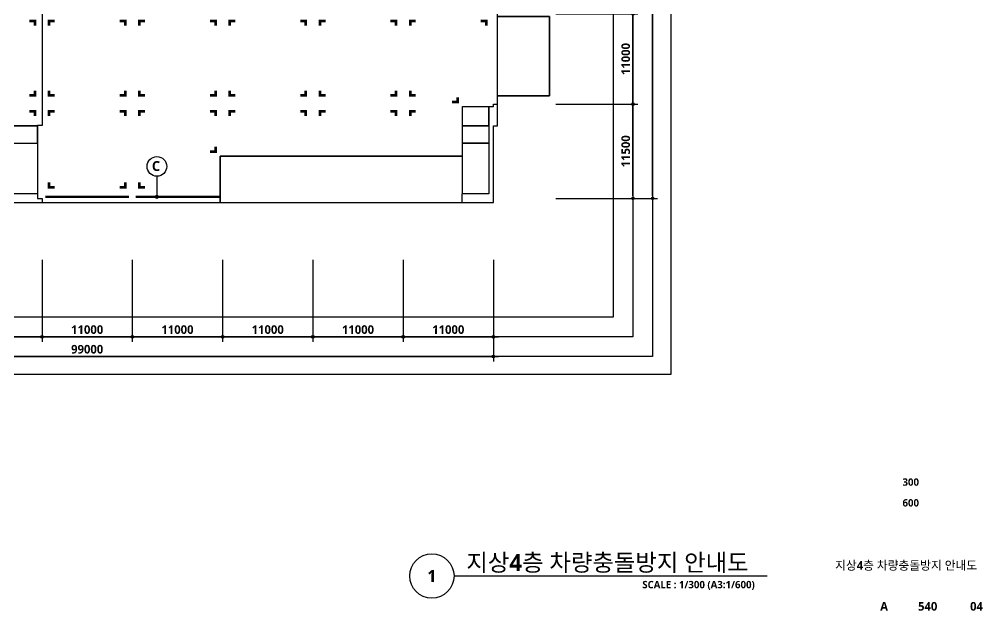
# Model space of a CAD drawing. Header units: millimetres. Extents: x 10941 to 1002000, y 7641 to 169666.
# Drawn here: x 880607 to 998006, y 7641 to 79768 of the extents above; entities that cross this region are included whole.
import ezdxf
from ezdxf.enums import TextEntityAlignment as Align

# ---------------------------------------------------------------- set-up
doc = ezdxf.new("R2010")
doc.units = ezdxf.units.MM
doc.header["$LTSCALE"] = 400
doc.header["$MEASUREMENT"] = 0
doc.header["$PDSIZE"] = -10
doc.layers.get('0').update_dxf_attribs({"linetype": 'CONTINUOUS'})
doc.layers.get('Defpoints').update_dxf_attribs({"color": 153, "linetype": 'CONTINUOUS'})
for name, color, linetype in [('A-ANNO-TITL', 7, 'CONTINUOUS'), ('A-P1', 6, 'CONTINUOUS'), ('A-ST-AXIS-DIM', 7, 'CONTINUOUS'), ('A-TEXT', 3, 'CONTINUOUS'), ('A-WALLb', 5, 'STD_WIREMESH_050'), ('AA-MARK', 2, 'CONTINUOUS'), ('AA-XXXX-TXT1', 2, 'CONTINUOUS')]:
    doc.layers.add(name, color=color, linetype=linetype)
doc.layers.add('Defpoint', color=161, linetype='CONTINUOUS', plot=False)
doc.layers.add('면적', color=210, linetype='CONTINUOUS', plot=False)
doc.styles.add('2020음성 1차', font='')
doc.styles.add('SH_대대리576', font='')
doc.styles.get("Standard").update_dxf_attribs({"font": ''})
doc.styles.get('2020음성 1차').set_extended_font_data('NanumGothic', bold=True)
doc.styles.get('SH_대대리576').set_extended_font_data('NanumGothic', bold=True)
doc.styles.get('Standard').set_extended_font_data('DotumChe')
doc.linetypes.add('STD_WIREMESH_050', pattern='A,4,-1,["X",Standard,S=0.5,R=0,X=-0.24,Y=-0.25],-1', length=6)
doc.dimstyles.new('SHP 600', dxfattribs={"dimscale": 300, "dimtxt": 3.5, "dimasz": 1, "dimexe": 2, "dimexo": 2, "dimgap": 1, "dimtad": 1, "dimdec": 0, "dimzin": 0, "dimdsep": 46, "dimtxsty": 'SH_대대리576', "dimblk": 'DIMDOT', "dimcen": 0.09, "dimclrt": 3, "dimadec": 0, "dimazin": 1, "dimtfac": 1, "dimtdec": 0, "dimtix": 1, "dimtmove": 2, "dimatfit": 0, "dimldrblk": 'DIMDOT', "dimfxl": 1, "dimtolj": 1, "dimtzin": 0, "dimarcsym": 0})

# ---------------------------------------------------------------- blocks, each defined once
blk = doc.blocks.new('*U18943')
at = {"layer": 'A-ANNO-TITL'}
blk.add_line((0, 0), (6359, 0), dxfattribs=at)
blk.add_circle((-450, 0), 450, dxfattribs=at)
at = {"layer": 'AA-XXXX-TXT1', "style": 'SH_대대리576'}
blk.add_attdef('DWG.TITLE', (250, 100), '', height=350, dxfattribs=at)
at = {"layer": 'AA-XXXX-TXT1', "color": 7, "style": 'SH_대대리576'}
blk.add_attdef('NO1', text='', height=300, dxfattribs=at).set_placement((-450, 0), align=Align.MIDDLE)
at = {"layer": 'AA-XXXX-TXT1', "style": 'SH_대대리576'}
blk.add_attdef('SCALE', text='', height=150, dxfattribs=at).set_placement((6109, -100), align=Align.TOP_RIGHT)
blk = doc.blocks.new('G$CDADDFB7A')
at = {"layer": '면적', "elevation": 103000}
for points in [[(98950, 11700), (99500, 11700), (99500, 12000), (100000, 12000), (100000, 13000), (100000, 13000), (100000, 22700), (100000, 22700), (100000, 48600), (98950, 48600), (98950, 48650), (95750, 48650), (95750, 56950), (95700, 56950), (95700, 58000), (44500, 58000), (44500, 57500), (44500, 57500), (43950, 57500), (43950, 48650), (40750, 48650), (40750, 56950), (40700, 56950), (40700, 58000), (4300, 58000), (4300, 56950), (4250, 56950), (4250, 48650), (1050, 48650), (1050, 48600), (0, 48600), (0, 22700), (5900, 22700), (5900, 18360), (4300, 18360), (4300, 11450), (4250, 11450), (4250, 1050), (4300, 1050), (4300, 0), (40700, 0), (40700, 1050), (40750, 1050), (40750, 9350), (43950, 9350), (43950, 500), (44500, 500), (44500, 0), (66200, 0), (66200, 5650), (95750, 5650), (95750, 9350), (98950, 9350), (98950, 11700)], [(44500, 45000), (44200, 45000), (44200, 48600)]]:
    blk.add_lwpolyline(points, dxfattribs=at)
for points in [[(1050, 56950), (4250, 56950), (4250, 50750), (1050, 50750)], [(1050, 50750), (4250, 50750), (4250, 48650), (1050, 48650)], [(100000, 22700), (106350, 22700), (106350, 13000), (100000, 13000)], [(95750, 11700), (98950, 11700), (98950, 9350), (95750, 9350)], [(95750, 9350), (98950, 9350), (98950, 7250), (95750, 7250)]]:
    blk.add_lwpolyline(points, close=True, dxfattribs=at)
at = {"layer": '면적'}
for points in [[(40750, 50750), (43950, 50750), (43950, 56950), (40750, 56950), (40750, 50750), (40750, 50750)], [(98950, 50750), (95750, 50750), (95750, 56950), (98950, 56950)], [(40750, 50750), (43950, 50750), (43950, 48650), (40750, 48650)], [(95750, 50750), (98950, 50750), (98950, 48650), (95750, 48650)], [(2200, 22700), (2200, 17760), (4300, 17760), (4300, 18360), (5900, 18360), (5900, 22700)], [(2200, 17760), (2200, 16300), (800, 16300), (800, 13950), (4300, 13950), (4300, 17760), (2200, 17760)], [(800, 13950), (4300, 13950), (4300, 11450), (800, 11450)], [(4250, 9350), (4250, 11450), (1050, 11450), (1050, 1050), (4250, 1050), (4250, 7250), (3300, 7250), (3300, 9350)], [(4250, 7250), (3300, 7250), (3300, 9350), (4250, 9350)], [(40750, 7250), (43950, 7250), (43950, 9350), (40750, 9350)], [(43950, 1050), (40750, 1050), (40750, 7250), (43950, 7250)], [(98950, 1050), (95750, 1050), (95750, 7250), (98950, 7250)], [(66200, 5650), (66200, 0), (95600, 0), (95700, 0), (95700, 1050), (95750, 1050), (95750, 5650)]]:
    blk.add_lwpolyline(points, close=True, dxfattribs=at)
for points in [[(43950, 48650), (43950, 48600), (44200, 48600)], [(44500, 45000), (44500, 9400), (43950, 9400), (43950, 9350)]]:
    blk.add_lwpolyline(points, dxfattribs=at)
blk = doc.blocks.new('DIMDOT')
at = {"color": 0}
blk.add_line((-2, 0), (2, 0), dxfattribs=at)
for radius in [0.5, 0.25]:
    blk.add_circle((0, 0), radius, dxfattribs=at)
blk = doc.blocks.new('*D19812')
at = {"layer": 'A-ST-AXIS-DIM', "color": 0, "lineweight": -2}
for p, q in [((839382, 50445), (839382, 38045)), ((938382, 50445), (938382, 38045)), ((839682, 38645), (938082, 38645))]:
    blk.add_line(p, q, dxfattribs=at)
at = {"layer": 'Defpoints', "color": 0}
for p in [(839382, 51045), (938382, 51045), (938382, 38645)]:
    blk.add_point(p, dxfattribs=at)
at = {"layer": 'A-ST-AXIS-DIM', "color": 0, "linetype": 'ByBlock', "lineweight": -2, "xscale": 300, "yscale": 300, "zscale": 300, "rotation": 180}
blk.add_blockref('DIMDOT', (839382, 38645), dxfattribs=at)
at = {"layer": 'A-ST-AXIS-DIM', "color": 0, "linetype": 'ByBlock', "lineweight": -2, "xscale": 300, "yscale": 300, "zscale": 300}
blk.add_blockref('DIMDOT', (938382, 38645), dxfattribs=at)
at = {"layer": 'A-ST-AXIS-DIM', "color": 3, "insert": (888882, 39524), "char_height": 1050, "attachment_point": 5, "style": 'SH_대대리576'}
blk.add_mtext('\\A1;99000', dxfattribs=at)
blk = doc.blocks.new('*D19813')
at = {"layer": 'A-ST-AXIS-DIM', "color": 0, "lineweight": -2}
for p, q in [((927382, 50445), (927382, 40445)), ((938382, 50445), (938382, 40445)), ((927682, 41045), (938082, 41045))]:
    blk.add_line(p, q, dxfattribs=at)
at = {"layer": 'Defpoints', "color": 0}
for p in [(927382, 51045), (938382, 51045), (938382, 41045)]:
    blk.add_point(p, dxfattribs=at)
at = {"layer": 'A-ST-AXIS-DIM', "color": 0, "linetype": 'ByBlock', "lineweight": -2, "xscale": 300, "yscale": 300, "zscale": 300, "rotation": 180}
blk.add_blockref('DIMDOT', (927382, 41045), dxfattribs=at)
at = {"layer": 'A-ST-AXIS-DIM', "color": 0, "linetype": 'ByBlock', "lineweight": -2, "xscale": 300, "yscale": 300, "zscale": 300}
blk.add_blockref('DIMDOT', (938382, 41045), dxfattribs=at)
at = {"layer": 'A-ST-AXIS-DIM', "color": 3, "insert": (932882, 41921), "char_height": 1050, "attachment_point": 5, "style": 'SH_대대리576'}
blk.add_mtext('\\A1;11000', dxfattribs=at)
blk = doc.blocks.new('*D19814')
at = {"layer": 'A-ST-AXIS-DIM', "color": 0, "lineweight": -2}
for p, q in [((916382, 50445), (916382, 40445)), ((927382, 50445), (927382, 40445)), ((916682, 41045), (927082, 41045))]:
    blk.add_line(p, q, dxfattribs=at)
at = {"layer": 'Defpoints', "color": 0}
for p in [(916382, 51045), (927382, 51045), (927382, 41045)]:
    blk.add_point(p, dxfattribs=at)
at = {"layer": 'A-ST-AXIS-DIM', "color": 0, "linetype": 'ByBlock', "lineweight": -2, "xscale": 300, "yscale": 300, "zscale": 300, "rotation": 180}
blk.add_blockref('DIMDOT', (916382, 41045), dxfattribs=at)
at = {"layer": 'A-ST-AXIS-DIM', "color": 0, "linetype": 'ByBlock', "lineweight": -2, "xscale": 300, "yscale": 300, "zscale": 300}
blk.add_blockref('DIMDOT', (927382, 41045), dxfattribs=at)
at = {"layer": 'A-ST-AXIS-DIM', "color": 3, "insert": (921882, 41921), "char_height": 1050, "attachment_point": 5, "style": 'SH_대대리576'}
blk.add_mtext('\\A1;11000', dxfattribs=at)
blk = doc.blocks.new('*D19815')
at = {"layer": 'A-ST-AXIS-DIM', "color": 0, "lineweight": -2}
for p, q in [((905382, 50445), (905382, 40445)), ((916382, 50445), (916382, 40445)), ((905682, 41045), (916082, 41045))]:
    blk.add_line(p, q, dxfattribs=at)
at = {"layer": 'Defpoints', "color": 0}
for p in [(905382, 51045), (916382, 51045), (916382, 41045)]:
    blk.add_point(p, dxfattribs=at)
at = {"layer": 'A-ST-AXIS-DIM', "color": 0, "linetype": 'ByBlock', "lineweight": -2, "xscale": 300, "yscale": 300, "zscale": 300, "rotation": 180}
blk.add_blockref('DIMDOT', (905382, 41045), dxfattribs=at)
at = {"layer": 'A-ST-AXIS-DIM', "color": 0, "linetype": 'ByBlock', "lineweight": -2, "xscale": 300, "yscale": 300, "zscale": 300}
blk.add_blockref('DIMDOT', (916382, 41045), dxfattribs=at)
at = {"layer": 'A-ST-AXIS-DIM', "color": 3, "insert": (910882, 41921), "char_height": 1050, "attachment_point": 5, "style": 'SH_대대리576'}
blk.add_mtext('\\A1;11000', dxfattribs=at)
blk = doc.blocks.new('*D19816')
at = {"layer": 'A-ST-AXIS-DIM', "color": 0, "lineweight": -2}
for p, q in [((894382, 50445), (894382, 40445)), ((905382, 50445), (905382, 40445)), ((894682, 41045), (905082, 41045))]:
    blk.add_line(p, q, dxfattribs=at)
at = {"layer": 'Defpoints', "color": 0}
for p in [(894382, 51045), (905382, 51045), (905382, 41045)]:
    blk.add_point(p, dxfattribs=at)
at = {"layer": 'A-ST-AXIS-DIM', "color": 0, "linetype": 'ByBlock', "lineweight": -2, "xscale": 300, "yscale": 300, "zscale": 300, "rotation": 180}
blk.add_blockref('DIMDOT', (894382, 41045), dxfattribs=at)
at = {"layer": 'A-ST-AXIS-DIM', "color": 0, "linetype": 'ByBlock', "lineweight": -2, "xscale": 300, "yscale": 300, "zscale": 300}
blk.add_blockref('DIMDOT', (905382, 41045), dxfattribs=at)
at = {"layer": 'A-ST-AXIS-DIM', "color": 3, "insert": (899882, 41921), "char_height": 1050, "attachment_point": 5, "style": 'SH_대대리576'}
blk.add_mtext('\\A1;11000', dxfattribs=at)
blk = doc.blocks.new('*D19817')
at = {"layer": 'A-ST-AXIS-DIM', "color": 0, "lineweight": -2}
for p, q in [((883382, 50445), (883382, 40445)), ((894382, 50445), (894382, 40445)), ((883682, 41045), (894082, 41045))]:
    blk.add_line(p, q, dxfattribs=at)
at = {"layer": 'Defpoints', "color": 0}
for p in [(883382, 51045), (894382, 51045), (894382, 41045)]:
    blk.add_point(p, dxfattribs=at)
at = {"layer": 'A-ST-AXIS-DIM', "color": 0, "linetype": 'ByBlock', "lineweight": -2, "xscale": 300, "yscale": 300, "zscale": 300, "rotation": 180}
blk.add_blockref('DIMDOT', (883382, 41045), dxfattribs=at)
at = {"layer": 'A-ST-AXIS-DIM', "color": 0, "linetype": 'ByBlock', "lineweight": -2, "xscale": 300, "yscale": 300, "zscale": 300}
blk.add_blockref('DIMDOT', (894382, 41045), dxfattribs=at)
at = {"layer": 'A-ST-AXIS-DIM', "color": 3, "insert": (888882, 41921), "char_height": 1050, "attachment_point": 5, "style": 'SH_대대리576'}
blk.add_mtext('\\A1;11000', dxfattribs=at)
blk = doc.blocks.new('*D19818')
at = {"layer": 'A-ST-AXIS-DIM', "color": 0, "lineweight": -2}
for p, q in [((872382, 50445), (872382, 40445)), ((883382, 50445), (883382, 40445)), ((872682, 41045), (883082, 41045))]:
    blk.add_line(p, q, dxfattribs=at)
at = {"layer": 'Defpoints', "color": 0}
for p in [(872382, 51045), (883382, 51045), (883382, 41045)]:
    blk.add_point(p, dxfattribs=at)
at = {"layer": 'A-ST-AXIS-DIM', "color": 0, "linetype": 'ByBlock', "lineweight": -2, "xscale": 300, "yscale": 300, "zscale": 300, "rotation": 180}
blk.add_blockref('DIMDOT', (872382, 41045), dxfattribs=at)
at = {"layer": 'A-ST-AXIS-DIM', "color": 0, "linetype": 'ByBlock', "lineweight": -2, "xscale": 300, "yscale": 300, "zscale": 300}
blk.add_blockref('DIMDOT', (883382, 41045), dxfattribs=at)
at = {"layer": 'A-ST-AXIS-DIM', "color": 3, "insert": (877882, 41921), "char_height": 1050, "attachment_point": 5, "style": 'SH_대대리576'}
blk.add_mtext('\\A1;11000', dxfattribs=at)
blk = doc.blocks.new('*D19822')
at = {"layer": 'A-ST-AXIS-DIM', "color": 0, "lineweight": -2}
for p, q in [((945982, 114916), (958382, 114916)), ((957782, 58216), (957782, 114616)), ((945982, 57916), (958382, 57916))]:
    blk.add_line(p, q, dxfattribs=at)
at = {"layer": 'Defpoints', "color": 0}
for p in [(945382, 114916), (957782, 114916), (945382, 57916)]:
    blk.add_point(p, dxfattribs=at)
at = {"layer": 'A-ST-AXIS-DIM', "color": 0, "linetype": 'ByBlock', "lineweight": -2, "xscale": 300, "yscale": 300, "zscale": 300}
for p, rotation in [((957782, 114916), 90), ((957782, 57916), 270)]:
    blk.add_blockref('DIMDOT', p, dxfattribs=dict(at, rotation=rotation))
at = {"layer": 'A-ST-AXIS-DIM', "color": 3, "insert": (956905, 86416), "char_height": 1050, "attachment_point": 5, "rotation": 90, "style": 'SH_대대리576'}
blk.add_mtext('\\A1;57000', dxfattribs=at)
blk = doc.blocks.new('*D19823')
at = {"layer": 'A-ST-AXIS-DIM', "color": 0, "lineweight": -2}
for p, q in [((945982, 69416), (955982, 69416)), ((955382, 58216), (955382, 69116)), ((945982, 57916), (955982, 57916))]:
    blk.add_line(p, q, dxfattribs=at)
at = {"layer": 'Defpoints', "color": 0}
for p in [(945382, 69416), (955382, 69416), (945382, 57916)]:
    blk.add_point(p, dxfattribs=at)
at = {"layer": 'A-ST-AXIS-DIM', "color": 0, "linetype": 'ByBlock', "lineweight": -2, "xscale": 300, "yscale": 300, "zscale": 300}
for p, rotation in [((955382, 69416), 90), ((955382, 57916), 270)]:
    blk.add_blockref('DIMDOT', p, dxfattribs=dict(at, rotation=rotation))
at = {"layer": 'A-ST-AXIS-DIM', "color": 3, "insert": (954505, 63666), "char_height": 1050, "attachment_point": 5, "rotation": 90, "style": 'SH_대대리576'}
blk.add_mtext('\\A1;11500', dxfattribs=at)
blk = doc.blocks.new('*D19824')
at = {"layer": 'A-ST-AXIS-DIM', "color": 0, "lineweight": -2}
for p, q in [((945982, 80416), (955982, 80416)), ((955382, 69716), (955382, 80116)), ((945982, 69416), (955982, 69416))]:
    blk.add_line(p, q, dxfattribs=at)
at = {"layer": 'Defpoints', "color": 0}
for p in [(945382, 80416), (955382, 80416), (945382, 69416)]:
    blk.add_point(p, dxfattribs=at)
at = {"layer": 'A-ST-AXIS-DIM', "color": 0, "linetype": 'ByBlock', "lineweight": -2, "xscale": 300, "yscale": 300, "zscale": 300}
for p, rotation in [((955382, 80416), 90), ((955382, 69416), 270)]:
    blk.add_blockref('DIMDOT', p, dxfattribs=dict(at, rotation=rotation))
at = {"layer": 'A-ST-AXIS-DIM', "color": 3, "insert": (954506, 74916), "char_height": 1050, "attachment_point": 5, "rotation": 90, "style": 'SH_대대리576'}
blk.add_mtext('\\A1;11000', dxfattribs=at)

msp = doc.modelspace()

# ---------------------------------------------------------------- linework, layer by layer
at = {"layer": 'A-P1', "const_width": 326.7}
for points in [[(881841.2, 79556.3), (882521.8, 79556.3), (882521.8, 78966.5)], [(884922.4, 79556.3), (884241.8, 79556.3), (884241.8, 78966.5)], [(892841.2, 79556.3), (893521.8, 79556.3), (893521.8, 78966.5)], [(895922.4, 79556.3), (895241.8, 79556.3), (895241.8, 78966.5)], [(903841.2, 79556.3), (904521.8, 79556.3), (904521.8, 78966.5)], [(906922.4, 79556.3), (906241.8, 79556.3), (906241.8, 78966.5)], [(914841.2, 79556.3), (915521.8, 79556.3), (915521.8, 78966.5)], [(917922.4, 79556.3), (917241.8, 79556.3), (917241.8, 78966.5)], [(925841.2, 79556.3), (926521.8, 79556.3), (926521.8, 78966.5)], [(928922.4, 79556.3), (928241.8, 79556.3), (928241.8, 78966.5)], [(936841.2, 79556.3), (937521.8, 79556.3), (937521.8, 78966.5)], [(881841.2, 70476.3), (882521.8, 70476.3), (882521.8, 71066.2)], [(884922.4, 70476.3), (884241.8, 70476.3), (884241.8, 71066.2)], [(892841.2, 70476.3), (893521.8, 70476.3), (893521.8, 71066.2)], [(895922.4, 70476.3), (895241.8, 70476.3), (895241.8, 71066.2)], [(903841.2, 70476.3), (904521.8, 70476.3), (904521.8, 71066.2)], [(906922.4, 70476.3), (906241.8, 70476.3), (906241.8, 71066.2)], [(914841.2, 70476.3), (915521.8, 70476.3), (915521.8, 71066.2)], [(917922.4, 70476.3), (917241.8, 70476.3), (917241.8, 71066.2)], [(925841.2, 70476.3), (926521.8, 70476.3), (926521.8, 71066.2)], [(928922.4, 70476.3), (928241.8, 70476.3), (928241.8, 71066.2)], [(933341.2, 69676.3), (934021.8, 69676.3), (934021.8, 70266.2)], [(881841.2, 68556.3), (882521.8, 68556.3), (882521.8, 67966.5)], [(884922.4, 68556.3), (884241.8, 68556.3), (884241.8, 67966.5)], [(892841.2, 68556.3), (893521.8, 68556.3), (893521.8, 67966.5)], [(895922.4, 68556.3), (895241.8, 68556.3), (895241.8, 67966.5)], [(903841.2, 68556.3), (904521.8, 68556.3), (904521.8, 67966.5)], [(906922.4, 68556.3), (906241.8, 68556.3), (906241.8, 67966.5)], [(914841.2, 68556.3), (915521.8, 68556.3), (915521.8, 67966.5)], [(917922.4, 68556.3), (917241.8, 68556.3), (917241.8, 67966.5)], [(925841.2, 68556.3), (926521.8, 68556.3), (926521.8, 67966.5)], [(928922.4, 68556.3), (928241.8, 68556.3), (928241.8, 67966.5)], [(903841.2, 63626.3), (904521.8, 63626.3), (904521.8, 64216.2)], [(884922.4, 59276.3), (884241.8, 59276.3), (884241.8, 59866.2)], [(892841.2, 59276.3), (893521.8, 59276.3), (893521.8, 59866.2)], [(895922.4, 59276.3), (895241.8, 59276.3), (895241.8, 59866.2)]]:
    msp.add_lwpolyline(points, dxfattribs=at)
at = {"layer": 'A-TEXT', "color": 7}
msp.add_circle((897375.3, 61822.3), 1200, dxfattribs=at)
at = {"layer": 'A-WALLb', "ltscale": 600, "const_width": 300}
for points in [[(883781.8, 58116.3), (893981.8, 58116.3)], [(894781.8, 58116.3), (904981.8, 58116.3)]]:
    msp.add_lwpolyline(points, dxfattribs=at)
at = {"layer": 'AA-MARK', "color": 0}
msp.add_lwpolyline([(897375.3, 60622.3), (897375.3, 58116.3)], dxfattribs=at)
at = {"layer": 'AA-MARK', "color": 0, "const_width": 249.8}
msp.add_lwpolyline([(897250.2, 58116.3, -1), (897500.4, 58116.3, -1)], format="xyb", close=True, dxfattribs=at)
at = {"layer": 'Defpoint'}
for points in [[(959981.8, 36444.9), (788781.8, 36444.9), (788781.8, 165016.3), (959981.8, 165016.3)], [(957781.8, 38644.9), (790981.8, 38644.9), (790981.8, 162816.3), (957781.8, 162816.3)], [(955381.8, 41044.9), (793381.8, 41044.9), (793381.8, 160416.3), (955381.8, 160416.3)], [(952981.8, 43444.9), (795781.8, 43444.9), (795781.8, 158016.3), (952981.8, 158016.3)]]:
    msp.add_lwpolyline(points, close=True, dxfattribs=at)
msp.add_lwpolyline([(838881.8, 57416.3), (938381.8, 57416.3), (938381.8, 66766.3), (938881.8, 66766.3), (938881.8, 70416.3), (945231.8, 70416.3), (945231.8, 80116.3), (938881.8, 80116.3), (938881.8, 91416.3), (938881.8, 115416.3), (915881.8, 115416.3), (883881.8, 115416.3), (879381.8, 115416.3)], dxfattribs=at)

# ---------------------------------------------------------------- block references
msp.add_blockref('G$CDADDFB7A', (838881.8, 57416.3))
ref = msp.add_blockref('*U18943', (933581.4, 11877.9), dxfattribs=dict(xscale=6, yscale=6, zscale=6))
ref.add_attrib('SCALE', 'SCALE : 1/300 (A3:1/600)', dxfattribs={"layer": 'A-ANNO-TITL', "height": 900, "style": 'SH_대대리576'}).set_placement((970233, 11277.9), align=Align.TOP_RIGHT)
ref.add_attrib('DWG.TITLE', '지상4층 차량충돌방지 안내도', (935081.4, 12477.9), dxfattribs={"layer": 'A-ANNO-TITL', "height": 2087.447, "style": 'SH_대대리576'})
ref.add_attrib('NO1', '1', dxfattribs={"layer": 'A-ANNO-TITL', "color": 7, "height": 1500, "style": 'SH_대대리576'}).set_placement((930881.4, 11877.9), align=Align.MIDDLE)

# ---------------------------------------------------------------- texts
at = {"layer": 'A-ANNO-TITL', "style": 'SH_대대리576'}
for s, height, p in [('300', 900, (989235.5, 23333.4)), ('600', 900, (989235.5, 20800.2)), ('지상4층 차량충돌방지 안내도', 1050, (988670.3, 13191.8)), ('A', 1050, (985987.6, 8181.3)), ('540', 1050, (991300.8, 8181.3)), ('04', 1050, (997247.3, 8181.3))]:
    msp.add_text(s, height=height, dxfattribs=at).set_placement(p, align=Align.MIDDLE)
at = {"layer": 'A-TEXT', "style": '2020음성 1차'}
msp.add_text('C', height=1200, dxfattribs=at).set_placement((896768.1, 61272))

# ---------------------------------------------------------------- dimensions: what is measured, and where the dimension line sits
at = {"layer": 'A-ST-AXIS-DIM'}
for base, p1, p2, angle, picture, middle in [((957781.8, 114916.3), (945381.8, 57916.3), (945381.8, 114916.3), 270, '*D19822', (956904.6, 86416.3)), ((955381.8, 80416.3), (945381.8, 69416.3), (945381.8, 80416.3), 270, '*D19824', (954506.1, 74916.3)), ((955381.8, 69416.3), (945381.8, 57916.3), (945381.8, 69416.3), 270, '*D19823', (954504.6, 63666.3)), ((938381.8, 38644.9), (839381.8, 51044.9), (938381.8, 51044.9), 180, '*D19812', (888881.8, 39524.3)), ((883381.8, 41044.9), (872381.8, 51044.9), (883381.8, 51044.9), 180, '*D19818', (877881.8, 41920.6)), ((894381.8, 41044.9), (883381.8, 51044.9), (894381.8, 51044.9), 180, '*D19817', (888881.8, 41920.6)), ((905381.8, 41044.9), (894381.8, 51044.9), (905381.8, 51044.9), 180, '*D19816', (899881.8, 41920.6)), ((916381.8, 41044.9), (905381.8, 51044.9), (916381.8, 51044.9), 180, '*D19815', (910881.8, 41920.6)), ((927381.8, 41044.9), (916381.8, 51044.9), (927381.8, 51044.9), 180, '*D19814', (921881.8, 41920.6)), ((938381.8, 41044.9), (927381.8, 51044.9), (938381.8, 51044.9), 180, '*D19813', (932881.8, 41920.6))]:
    dim = msp.add_linear_dim(base=base, p1=p1, p2=p2, angle=angle, dimstyle='SHP 600', dxfattribs=at)
    dim.commit()
    dim.dimension.update_dxf_attribs({"geometry": picture, "text_midpoint": middle})

doc.saveas('drawing.dxf')
